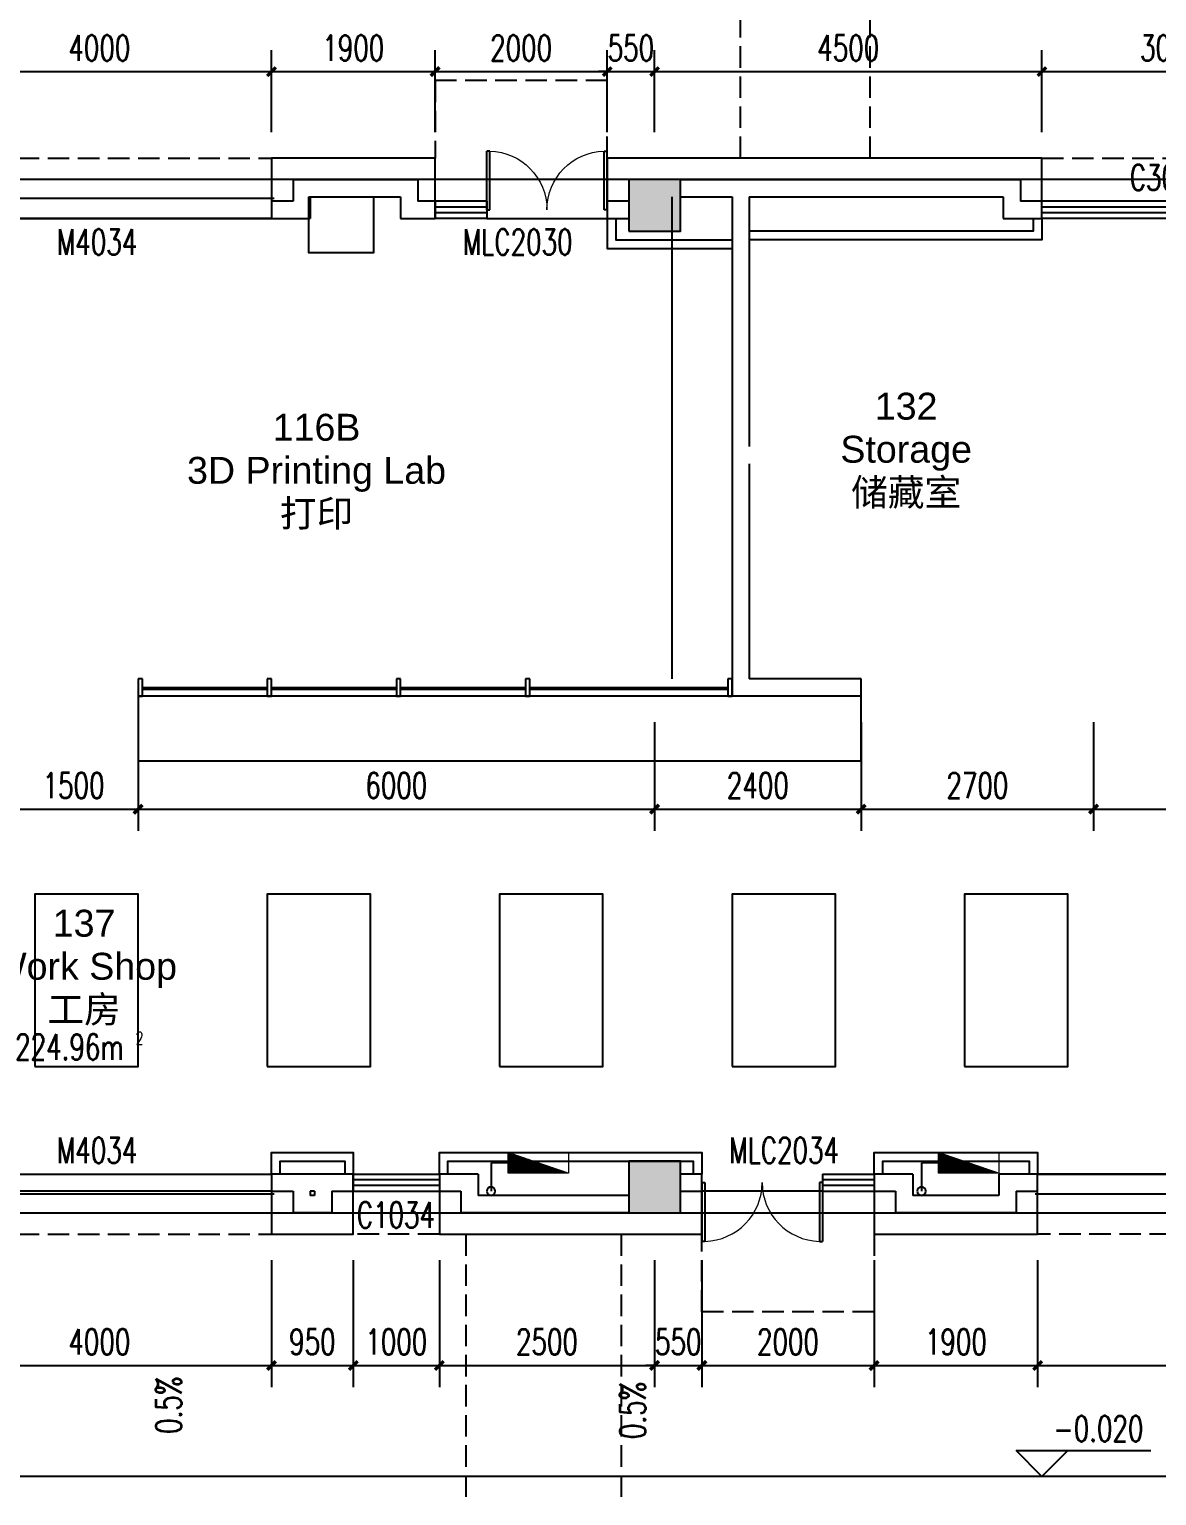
# Model space of a CAD drawing. Header units: inches. Extents: x -97096 to 280004, y -37912 to 97116.
# Drawn here: x 33236 to 46333, y 8714 to 25746 of the extents above; entities that cross this region are included whole.
import ezdxf
from ezdxf.enums import TextEntityAlignment as Align

# ---------------------------------------------------------------- set-up
doc = ezdxf.new("R2010")
doc.units = ezdxf.units.IN
doc.header["$LTSCALE"] = 1000
doc.header["$MEASUREMENT"] = 0
doc.linetypes.add('DASH', pattern=[0.35, 0.25, -0.1])
for name, color, linetype in [('3T_BAR', 7, 'Continuous'), ('A-DETL-NOTE', 1, 'Continuous'), ('an-furniture', 253, 'Continuous'), ('COLUMN', 2, 'Continuous'), ('CURTWALL', 4, 'Continuous'), ('DIM_ELEV', 3, 'Continuous'), ('DIM_SYMB', 3, 'Continuous'), ('PUB_DIM', 3, 'Continuous'), ('PUB_HATCH', 253, 'Continuous'), ('PUB_TEXT', 7, 'Continuous'), ('S-XP', 1, 'Continuous'), ('S-XP-LG', 32, 'Continuous'), ('SEE', 5, 'Continuous'), ('SLAB', 60, 'Continuous'), ('SPACE', 7, 'Continuous'), ('SURFACE', 6, 'Continuous'), ('SURFACE-INT', 62, 'Continuous'), ('WALL', 2, 'Continuous'), ('WINDOW', 4, 'Continuous'), ('WINDOW_TEXT', 7, 'Continuous')]:
    doc.layers.add(name, color=color, linetype=linetype)
doc.layers.add('S-XIAO', color=30, linetype='Continuous', lineweight=5)
doc.styles.add('510p-01$0$Arial_2', font='arial.ttf', dxfattribs={"height": 6.392964})
doc.styles.add('_TCH_DIM', font='SIMPLEX', dxfattribs={"bigfont": 'GBCBIG'})
doc.styles.add('_TCH_DIM_T3', font='SIMPLEX', dxfattribs={"width": 0.705882, "bigfont": 'GBCBIG'})
doc.styles.add('_TCH_SPACE', font='SIMPLEX', dxfattribs={"bigfont": 'GBCBIG'})
doc.styles.add('_TCH_WINDOW', font='SIMPLEX', dxfattribs={"bigfont": 'GBCBIG'})
doc.dimstyles.new('_TCH_ARCH&&100', dxfattribs={"dimtxt": 297.5, "dimasz": 100, "dimexe": 250, "dimexo": 300, "dimgap": 126.25, "dimtad": 1, "dimdec": 0, "dimzin": 0, "dimdsep": 46, "dimtxsty": '_TCH_DIM_T3', "dimblk": 'ARCHTICK', "dimcen": 0.09, "dimclrt": 7, "dimazin": 2, "dimtfac": 1, "dimtdec": 0, "dimtix": 1, "dimtmove": 2, "dimatfit": 3, "dimfxl": 1, "dimtolj": 1, "dimtzin": 0, "dimarcsym": 0})

# ---------------------------------------------------------------- blocks, each defined once
blk = doc.blocks.new('xiao2')
at = {"layer": 'S-XIAO', "linetype": 'Continuous'}
h = blk.add_hatch(dxfattribs=at)
h.set_pattern_fill('ANSI31', color=256, scale=10, angle=152.1447, style=0)
h.set_pattern_definition([(44.999815, (55471.2533, 434076.4532), (-0.8838806224, 0.8838863305), [])])
h.paths.add_polyline_path([(-345224, 932668), (-344524, 932668), (-344524, 932908)])
blk.add_lwpolyline([(-345224, 932668), (-344524, 932668), (-344524, 932908), (-345224, 932908)], close=True, dxfattribs=at)
at = {"layer": 'S-XP'}
for p, q in [((-344524, 932788), (-344324, 932788)), ((-344324, 932788), (-344324, 932458, -1000))]:
    blk.add_line(p, q, dxfattribs=at)
at = {"layer": 'S-XP-LG'}
blk.add_circle((-344324, 932458, -1000), 50, dxfattribs=at)
blk = doc.blocks.new('510p-01$0$material tag')
blk = doc.blocks.new('_ArchTick')
at = {"color": 0, "linetype": 'ByBlock', "const_width": 0.4}
blk.add_lwpolyline([(-0.5, -0.5), (0.5, 0.5)], dxfattribs=at)
blk = doc.blocks.new('*D183')
at = {"layer": 'Defpoints', "color": 0, "transparency": 16777216}
for p in [(33000, 18000), (34500, 18000), (34500, 16688)]:
    blk.add_point(p, dxfattribs=at)
at = {"layer": 'PUB_DIM', "color": 0, "lineweight": -2, "transparency": 16777216}
for p, q in [((33000, 17700), (33000, 16438)), ((34500, 17700), (34500, 16438)), ((33000, 16688), (34500, 16688))]:
    blk.add_line(p, q, dxfattribs=at)
at = {"layer": 'PUB_DIM', "color": 0, "lineweight": -2, "transparency": 16777216, "xscale": 100, "yscale": 100, "zscale": 100, "rotation": 180}
blk.add_blockref('_ArchTick', (33000, 16688), dxfattribs=at)
at = {"layer": 'PUB_DIM', "color": 0, "lineweight": -2, "transparency": 16777216, "xscale": 100, "yscale": 100, "zscale": 100}
blk.add_blockref('_ArchTick', (34500, 16688), dxfattribs=at)
at = {"layer": 'PUB_DIM', "color": 7, "transparency": 16777216, "insert": (33750, 16963), "char_height": 297.5, "attachment_point": 5, "style": '_TCH_DIM_T3'}
blk.add_mtext('\\A1;1500', dxfattribs=at)
blk = doc.blocks.new('*D184')
at = {"layer": 'Defpoints', "color": 0, "transparency": 16777216}
for p in [(34500, 18000), (40500, 18000), (40500, 16688)]:
    blk.add_point(p, dxfattribs=at)
at = {"layer": 'PUB_DIM', "color": 0, "lineweight": -2, "transparency": 16777216}
for p, q in [((34500, 17700), (34500, 16438)), ((40500, 17700), (40500, 16438)), ((34500, 16688), (40500, 16688))]:
    blk.add_line(p, q, dxfattribs=at)
at = {"layer": 'PUB_DIM', "color": 0, "lineweight": -2, "transparency": 16777216, "xscale": 100, "yscale": 100, "zscale": 100, "rotation": 180}
blk.add_blockref('_ArchTick', (34500, 16688), dxfattribs=at)
at = {"layer": 'PUB_DIM', "color": 0, "lineweight": -2, "transparency": 16777216, "xscale": 100, "yscale": 100, "zscale": 100}
blk.add_blockref('_ArchTick', (40500, 16688), dxfattribs=at)
at = {"layer": 'PUB_DIM', "color": 7, "transparency": 16777216, "insert": (37500, 16963), "char_height": 297.5, "attachment_point": 5, "style": '_TCH_DIM_T3'}
blk.add_mtext('\\A1;6000', dxfattribs=at)
blk = doc.blocks.new('*D185')
at = {"layer": 'Defpoints', "color": 0, "transparency": 16777216}
for p in [(40500, 18000), (42900, 18000), (42900, 16688)]:
    blk.add_point(p, dxfattribs=at)
at = {"layer": 'PUB_DIM', "color": 0, "lineweight": -2, "transparency": 16777216}
for p, q in [((40500, 17700), (40500, 16438)), ((42900, 17700), (42900, 16438)), ((40500, 16688), (42900, 16688))]:
    blk.add_line(p, q, dxfattribs=at)
at = {"layer": 'PUB_DIM', "color": 0, "lineweight": -2, "transparency": 16777216, "xscale": 100, "yscale": 100, "zscale": 100, "rotation": 180}
blk.add_blockref('_ArchTick', (40500, 16688), dxfattribs=at)
at = {"layer": 'PUB_DIM', "color": 0, "lineweight": -2, "transparency": 16777216, "xscale": 100, "yscale": 100, "zscale": 100}
blk.add_blockref('_ArchTick', (42900, 16688), dxfattribs=at)
at = {"layer": 'PUB_DIM', "color": 7, "transparency": 16777216, "insert": (41700, 16963), "char_height": 297.5, "attachment_point": 5, "style": '_TCH_DIM_T3'}
blk.add_mtext('\\A1;2400', dxfattribs=at)
blk = doc.blocks.new('*D186')
at = {"layer": 'Defpoints', "color": 0, "transparency": 16777216}
for p in [(42900, 18000), (45600, 18000), (45600, 16688)]:
    blk.add_point(p, dxfattribs=at)
at = {"layer": 'PUB_DIM', "color": 0, "lineweight": -2, "transparency": 16777216}
for p, q in [((42900, 17700), (42900, 16438)), ((45600, 17700), (45600, 16438)), ((42900, 16688), (45600, 16688))]:
    blk.add_line(p, q, dxfattribs=at)
at = {"layer": 'PUB_DIM', "color": 0, "lineweight": -2, "transparency": 16777216, "xscale": 100, "yscale": 100, "zscale": 100, "rotation": 180}
blk.add_blockref('_ArchTick', (42900, 16688), dxfattribs=at)
at = {"layer": 'PUB_DIM', "color": 0, "lineweight": -2, "transparency": 16777216, "xscale": 100, "yscale": 100, "zscale": 100}
blk.add_blockref('_ArchTick', (45600, 16688), dxfattribs=at)
at = {"layer": 'PUB_DIM', "color": 7, "transparency": 16777216, "insert": (44250, 16963), "char_height": 297.5, "attachment_point": 5, "style": '_TCH_DIM_T3'}
blk.add_mtext('\\A1;2700', dxfattribs=at)
blk = doc.blocks.new('*D187')
at = {"layer": 'Defpoints', "color": 0, "transparency": 16777216}
for p in [(45600, 18000), (48000, 18000), (48000, 16688)]:
    blk.add_point(p, dxfattribs=at)
at = {"layer": 'PUB_DIM', "color": 0, "lineweight": -2, "transparency": 16777216}
for p, q in [((45600, 17700), (45600, 16438)), ((48000, 17700), (48000, 16438)), ((45600, 16688), (48000, 16688))]:
    blk.add_line(p, q, dxfattribs=at)
at = {"layer": 'PUB_DIM', "color": 0, "lineweight": -2, "transparency": 16777216, "xscale": 100, "yscale": 100, "zscale": 100, "rotation": 180}
blk.add_blockref('_ArchTick', (45600, 16688), dxfattribs=at)
at = {"layer": 'PUB_DIM', "color": 0, "lineweight": -2, "transparency": 16777216, "xscale": 100, "yscale": 100, "zscale": 100}
blk.add_blockref('_ArchTick', (48000, 16688), dxfattribs=at)
at = {"layer": 'PUB_DIM', "color": 7, "transparency": 16777216, "insert": (46800, 16963), "char_height": 297.5, "attachment_point": 5, "style": '_TCH_DIM_T3'}
blk.add_mtext('\\A1;2400', dxfattribs=at)
blk = doc.blocks.new('*D295')
at = {"layer": 'Defpoints', "color": 0, "transparency": 16777216}
for p in [(48000, 25255), (45000, 24250), (48000, 24250)]:
    blk.add_point(p, dxfattribs=at)
at = {"layer": 'PUB_DIM', "color": 0, "lineweight": -2, "transparency": 16777216}
for p, q in [((45000, 24550), (45000, 25505)), ((48000, 24550), (48000, 25505)), ((45000, 25255), (48000, 25255))]:
    blk.add_line(p, q, dxfattribs=at)
at = {"layer": 'PUB_DIM', "color": 0, "lineweight": -2, "transparency": 16777216, "xscale": 100, "yscale": 100, "zscale": 100, "rotation": 180}
blk.add_blockref('_ArchTick', (45000, 25255), dxfattribs=at)
at = {"layer": 'PUB_DIM', "color": 0, "lineweight": -2, "transparency": 16777216, "xscale": 100, "yscale": 100, "zscale": 100}
blk.add_blockref('_ArchTick', (48000, 25255), dxfattribs=at)
at = {"layer": 'PUB_DIM', "color": 7, "transparency": 16777216, "insert": (46500, 25530), "char_height": 297.5, "attachment_point": 5, "style": '_TCH_DIM_T3'}
blk.add_mtext('\\A1;3000', dxfattribs=at)
blk = doc.blocks.new('*D296')
at = {"layer": 'Defpoints', "color": 0, "transparency": 16777216}
for p in [(45000, 25255), (40500, 24250), (45000, 24250)]:
    blk.add_point(p, dxfattribs=at)
at = {"layer": 'PUB_DIM', "color": 0, "lineweight": -2, "transparency": 16777216}
for p, q in [((40500, 24550), (40500, 25505)), ((45000, 24550), (45000, 25505)), ((40500, 25255), (45000, 25255))]:
    blk.add_line(p, q, dxfattribs=at)
at = {"layer": 'PUB_DIM', "color": 0, "lineweight": -2, "transparency": 16777216, "xscale": 100, "yscale": 100, "zscale": 100, "rotation": 180}
blk.add_blockref('_ArchTick', (40500, 25255), dxfattribs=at)
at = {"layer": 'PUB_DIM', "color": 0, "lineweight": -2, "transparency": 16777216, "xscale": 100, "yscale": 100, "zscale": 100}
blk.add_blockref('_ArchTick', (45000, 25255), dxfattribs=at)
at = {"layer": 'PUB_DIM', "color": 7, "transparency": 16777216, "insert": (42750, 25530), "char_height": 297.5, "attachment_point": 5, "style": '_TCH_DIM_T3'}
blk.add_mtext('\\A1;4500', dxfattribs=at)
blk = doc.blocks.new('*D297')
at = {"layer": 'Defpoints', "color": 0, "transparency": 16777216}
for p in [(40500, 25255), (39950, 24250), (40500, 24250)]:
    blk.add_point(p, dxfattribs=at)
at = {"layer": 'PUB_DIM', "color": 0, "lineweight": -2, "transparency": 16777216}
for p, q in [((39950, 24550), (39950, 25505)), ((40500, 24550), (40500, 25505)), ((39950, 25255), (39850, 25255)), ((39950, 25255), (40500, 25255)), ((40500, 25255), (40600, 25255))]:
    blk.add_line(p, q, dxfattribs=at)
at = {"layer": 'PUB_DIM', "color": 0, "lineweight": -2, "transparency": 16777216, "xscale": 100, "yscale": 100, "zscale": 100}
blk.add_blockref('_ArchTick', (39950, 25255), dxfattribs=at)
at = {"layer": 'PUB_DIM', "color": 0, "lineweight": -2, "transparency": 16777216, "xscale": 100, "yscale": 100, "zscale": 100, "rotation": 180}
blk.add_blockref('_ArchTick', (40500, 25255), dxfattribs=at)
at = {"layer": 'PUB_DIM', "color": 7, "transparency": 16777216, "insert": (40225, 25530), "char_height": 297.5, "attachment_point": 5, "style": '_TCH_DIM_T3'}
blk.add_mtext('\\A1;550', dxfattribs=at)
blk = doc.blocks.new('*D298')
at = {"layer": 'Defpoints', "color": 0, "transparency": 16777216}
for p in [(39950, 25255), (37950, 24250), (39950, 24250)]:
    blk.add_point(p, dxfattribs=at)
at = {"layer": 'PUB_DIM', "color": 0, "lineweight": -2, "transparency": 16777216}
for p, q in [((37950, 24550), (37950, 25505)), ((39950, 24550), (39950, 25505)), ((37950, 25255), (39950, 25255))]:
    blk.add_line(p, q, dxfattribs=at)
at = {"layer": 'PUB_DIM', "color": 0, "lineweight": -2, "transparency": 16777216, "xscale": 100, "yscale": 100, "zscale": 100, "rotation": 180}
blk.add_blockref('_ArchTick', (37950, 25255), dxfattribs=at)
at = {"layer": 'PUB_DIM', "color": 0, "lineweight": -2, "transparency": 16777216, "xscale": 100, "yscale": 100, "zscale": 100}
blk.add_blockref('_ArchTick', (39950, 25255), dxfattribs=at)
at = {"layer": 'PUB_DIM', "color": 7, "transparency": 16777216, "insert": (38950, 25530), "char_height": 297.5, "attachment_point": 5, "style": '_TCH_DIM_T3'}
blk.add_mtext('\\A1;2000', dxfattribs=at)
blk = doc.blocks.new('*D299')
at = {"layer": 'Defpoints', "color": 0, "transparency": 16777216}
for p in [(37950, 25255), (36050, 24250), (37950, 24250)]:
    blk.add_point(p, dxfattribs=at)
at = {"layer": 'PUB_DIM', "color": 0, "lineweight": -2, "transparency": 16777216}
for p, q in [((36050, 24550), (36050, 25505)), ((37950, 24550), (37950, 25505)), ((36050, 25255), (37950, 25255))]:
    blk.add_line(p, q, dxfattribs=at)
at = {"layer": 'PUB_DIM', "color": 0, "lineweight": -2, "transparency": 16777216, "xscale": 100, "yscale": 100, "zscale": 100, "rotation": 180}
blk.add_blockref('_ArchTick', (36050, 25255), dxfattribs=at)
at = {"layer": 'PUB_DIM', "color": 0, "lineweight": -2, "transparency": 16777216, "xscale": 100, "yscale": 100, "zscale": 100}
blk.add_blockref('_ArchTick', (37950, 25255), dxfattribs=at)
at = {"layer": 'PUB_DIM', "color": 7, "transparency": 16777216, "insert": (37000, 25530), "char_height": 297.5, "attachment_point": 5, "style": '_TCH_DIM_T3'}
blk.add_mtext('\\A1;1900', dxfattribs=at)
blk = doc.blocks.new('*D300')
at = {"layer": 'Defpoints', "color": 0, "transparency": 16777216}
for p in [(36050, 25255), (32050, 24250), (36050, 24250)]:
    blk.add_point(p, dxfattribs=at)
at = {"layer": 'PUB_DIM', "color": 0, "lineweight": -2, "transparency": 16777216}
for p, q in [((32050, 24550), (32050, 25505)), ((36050, 24550), (36050, 25505)), ((32050, 25255), (36050, 25255))]:
    blk.add_line(p, q, dxfattribs=at)
at = {"layer": 'PUB_DIM', "color": 0, "lineweight": -2, "transparency": 16777216, "xscale": 100, "yscale": 100, "zscale": 100, "rotation": 180}
blk.add_blockref('_ArchTick', (32050, 25255), dxfattribs=at)
at = {"layer": 'PUB_DIM', "color": 0, "lineweight": -2, "transparency": 16777216, "xscale": 100, "yscale": 100, "zscale": 100}
blk.add_blockref('_ArchTick', (36050, 25255), dxfattribs=at)
at = {"layer": 'PUB_DIM', "color": 7, "transparency": 16777216, "insert": (34050, 25530), "char_height": 297.5, "attachment_point": 5, "style": '_TCH_DIM_T3'}
blk.add_mtext('\\A1;4000', dxfattribs=at)
blk = doc.blocks.new('*D315')
at = {"layer": 'Defpoints', "color": 0, "transparency": 16777216}
for p in [(32050, 11750), (36050, 11750), (36050, 10226)]:
    blk.add_point(p, dxfattribs=at)
at = {"layer": 'PUB_DIM', "color": 0, "lineweight": -2, "transparency": 16777216}
for p, q in [((32050, 11450), (32050, 9976)), ((36050, 11450), (36050, 9976)), ((32050, 10226), (36050, 10226))]:
    blk.add_line(p, q, dxfattribs=at)
at = {"layer": 'PUB_DIM', "color": 0, "lineweight": -2, "transparency": 16777216, "xscale": 100, "yscale": 100, "zscale": 100, "rotation": 180}
blk.add_blockref('_ArchTick', (32050, 10226), dxfattribs=at)
at = {"layer": 'PUB_DIM', "color": 0, "lineweight": -2, "transparency": 16777216, "xscale": 100, "yscale": 100, "zscale": 100}
blk.add_blockref('_ArchTick', (36050, 10226), dxfattribs=at)
at = {"layer": 'PUB_DIM', "color": 7, "transparency": 16777216, "insert": (34050, 10501), "char_height": 297.5, "attachment_point": 5, "style": '_TCH_DIM_T3'}
blk.add_mtext('\\A1;4000', dxfattribs=at)
blk = doc.blocks.new('*D316')
at = {"layer": 'Defpoints', "color": 0, "transparency": 16777216}
for p in [(36050, 11750), (37000, 11750), (37000, 10226)]:
    blk.add_point(p, dxfattribs=at)
at = {"layer": 'PUB_DIM', "color": 0, "lineweight": -2, "transparency": 16777216}
for p, q in [((36050, 11450), (36050, 9976)), ((37000, 11450), (37000, 9976)), ((36050, 10226), (37000, 10226))]:
    blk.add_line(p, q, dxfattribs=at)
at = {"layer": 'PUB_DIM', "color": 0, "lineweight": -2, "transparency": 16777216, "xscale": 100, "yscale": 100, "zscale": 100, "rotation": 180}
blk.add_blockref('_ArchTick', (36050, 10226), dxfattribs=at)
at = {"layer": 'PUB_DIM', "color": 0, "lineweight": -2, "transparency": 16777216, "xscale": 100, "yscale": 100, "zscale": 100}
blk.add_blockref('_ArchTick', (37000, 10226), dxfattribs=at)
at = {"layer": 'PUB_DIM', "color": 7, "transparency": 16777216, "insert": (36525, 10501), "char_height": 297.5, "attachment_point": 5, "style": '_TCH_DIM_T3'}
blk.add_mtext('\\A1;950', dxfattribs=at)
blk = doc.blocks.new('*D317')
at = {"layer": 'Defpoints', "color": 0, "transparency": 16777216}
for p in [(37000, 11750), (38000, 11750), (38000, 10226)]:
    blk.add_point(p, dxfattribs=at)
at = {"layer": 'PUB_DIM', "color": 0, "lineweight": -2, "transparency": 16777216}
for p, q in [((37000, 11450), (37000, 9976)), ((38000, 11450), (38000, 9976)), ((37000, 10226), (38000, 10226))]:
    blk.add_line(p, q, dxfattribs=at)
at = {"layer": 'PUB_DIM', "color": 0, "lineweight": -2, "transparency": 16777216, "xscale": 100, "yscale": 100, "zscale": 100, "rotation": 180}
blk.add_blockref('_ArchTick', (37000, 10226), dxfattribs=at)
at = {"layer": 'PUB_DIM', "color": 0, "lineweight": -2, "transparency": 16777216, "xscale": 100, "yscale": 100, "zscale": 100}
blk.add_blockref('_ArchTick', (38000, 10226), dxfattribs=at)
at = {"layer": 'PUB_DIM', "color": 7, "transparency": 16777216, "insert": (37500, 10501), "char_height": 297.5, "attachment_point": 5, "style": '_TCH_DIM_T3'}
blk.add_mtext('\\A1;1000', dxfattribs=at)
blk = doc.blocks.new('*D318')
at = {"layer": 'Defpoints', "color": 0, "transparency": 16777216}
for p in [(38000, 11750), (40500, 11750), (40500, 10226)]:
    blk.add_point(p, dxfattribs=at)
at = {"layer": 'PUB_DIM', "color": 0, "lineweight": -2, "transparency": 16777216}
for p, q in [((38000, 11450), (38000, 9976)), ((40500, 11450), (40500, 9976)), ((38000, 10226), (40500, 10226))]:
    blk.add_line(p, q, dxfattribs=at)
at = {"layer": 'PUB_DIM', "color": 0, "lineweight": -2, "transparency": 16777216, "xscale": 100, "yscale": 100, "zscale": 100, "rotation": 180}
blk.add_blockref('_ArchTick', (38000, 10226), dxfattribs=at)
at = {"layer": 'PUB_DIM', "color": 0, "lineweight": -2, "transparency": 16777216, "xscale": 100, "yscale": 100, "zscale": 100}
blk.add_blockref('_ArchTick', (40500, 10226), dxfattribs=at)
at = {"layer": 'PUB_DIM', "color": 7, "transparency": 16777216, "insert": (39250, 10501), "char_height": 297.5, "attachment_point": 5, "style": '_TCH_DIM_T3'}
blk.add_mtext('\\A1;2500', dxfattribs=at)
blk = doc.blocks.new('*D319')
at = {"layer": 'Defpoints', "color": 0, "transparency": 16777216}
for p in [(40500, 11750), (41050, 11750), (41050, 10226)]:
    blk.add_point(p, dxfattribs=at)
at = {"layer": 'PUB_DIM', "color": 0, "lineweight": -2, "transparency": 16777216}
for p, q in [((40500, 11450), (40500, 9976)), ((41050, 11450), (41050, 9976)), ((40500, 10226), (40400, 10226)), ((40500, 10226), (41050, 10226)), ((41050, 10226), (41150, 10226))]:
    blk.add_line(p, q, dxfattribs=at)
at = {"layer": 'PUB_DIM', "color": 0, "lineweight": -2, "transparency": 16777216, "xscale": 100, "yscale": 100, "zscale": 100}
blk.add_blockref('_ArchTick', (40500, 10226), dxfattribs=at)
at = {"layer": 'PUB_DIM', "color": 0, "lineweight": -2, "transparency": 16777216, "xscale": 100, "yscale": 100, "zscale": 100, "rotation": 180}
blk.add_blockref('_ArchTick', (41050, 10226), dxfattribs=at)
at = {"layer": 'PUB_DIM', "color": 7, "transparency": 16777216, "insert": (40775, 10501), "char_height": 297.5, "attachment_point": 5, "style": '_TCH_DIM_T3'}
blk.add_mtext('\\A1;550', dxfattribs=at)
blk = doc.blocks.new('*D320')
at = {"layer": 'Defpoints', "color": 0, "transparency": 16777216}
for p in [(41050, 11750), (43050, 11750), (43050, 10226)]:
    blk.add_point(p, dxfattribs=at)
at = {"layer": 'PUB_DIM', "color": 0, "lineweight": -2, "transparency": 16777216}
for p, q in [((41050, 11450), (41050, 9976)), ((43050, 11450), (43050, 9976)), ((41050, 10226), (43050, 10226))]:
    blk.add_line(p, q, dxfattribs=at)
at = {"layer": 'PUB_DIM', "color": 0, "lineweight": -2, "transparency": 16777216, "xscale": 100, "yscale": 100, "zscale": 100, "rotation": 180}
blk.add_blockref('_ArchTick', (41050, 10226), dxfattribs=at)
at = {"layer": 'PUB_DIM', "color": 0, "lineweight": -2, "transparency": 16777216, "xscale": 100, "yscale": 100, "zscale": 100}
blk.add_blockref('_ArchTick', (43050, 10226), dxfattribs=at)
at = {"layer": 'PUB_DIM', "color": 7, "transparency": 16777216, "insert": (42050, 10501), "char_height": 297.5, "attachment_point": 5, "style": '_TCH_DIM_T3'}
blk.add_mtext('\\A1;2000', dxfattribs=at)
blk = doc.blocks.new('*D321')
at = {"layer": 'Defpoints', "color": 0, "transparency": 16777216}
for p in [(43050, 11750), (44950, 11750), (44950, 10226)]:
    blk.add_point(p, dxfattribs=at)
at = {"layer": 'PUB_DIM', "color": 0, "lineweight": -2, "transparency": 16777216}
for p, q in [((43050, 11450), (43050, 9976)), ((44950, 11450), (44950, 9976)), ((43050, 10226), (44950, 10226))]:
    blk.add_line(p, q, dxfattribs=at)
at = {"layer": 'PUB_DIM', "color": 0, "lineweight": -2, "transparency": 16777216, "xscale": 100, "yscale": 100, "zscale": 100, "rotation": 180}
blk.add_blockref('_ArchTick', (43050, 10226), dxfattribs=at)
at = {"layer": 'PUB_DIM', "color": 0, "lineweight": -2, "transparency": 16777216, "xscale": 100, "yscale": 100, "zscale": 100}
blk.add_blockref('_ArchTick', (44950, 10226), dxfattribs=at)
at = {"layer": 'PUB_DIM', "color": 7, "transparency": 16777216, "insert": (44000, 10501), "char_height": 297.5, "attachment_point": 5, "style": '_TCH_DIM_T3'}
blk.add_mtext('\\A1;1900', dxfattribs=at)
blk = doc.blocks.new('*D322')
at = {"layer": 'Defpoints', "color": 0, "transparency": 16777216}
for p in [(44950, 11750), (48950, 11750), (48950, 10226)]:
    blk.add_point(p, dxfattribs=at)
at = {"layer": 'PUB_DIM', "color": 0, "lineweight": -2, "transparency": 16777216}
for p, q in [((44950, 11450), (44950, 9976)), ((48950, 11450), (48950, 9976)), ((44950, 10226), (48950, 10226))]:
    blk.add_line(p, q, dxfattribs=at)
at = {"layer": 'PUB_DIM', "color": 0, "lineweight": -2, "transparency": 16777216, "xscale": 100, "yscale": 100, "zscale": 100, "rotation": 180}
blk.add_blockref('_ArchTick', (44950, 10226), dxfattribs=at)
at = {"layer": 'PUB_DIM', "color": 0, "lineweight": -2, "transparency": 16777216, "xscale": 100, "yscale": 100, "zscale": 100}
blk.add_blockref('_ArchTick', (48950, 10226), dxfattribs=at)
at = {"layer": 'PUB_DIM', "color": 7, "transparency": 16777216, "insert": (46950, 10501), "char_height": 297.5, "attachment_point": 5, "style": '_TCH_DIM_T3'}
blk.add_mtext('\\A1;4000', dxfattribs=at)
blk = doc.blocks.new('_FZH')
blk.add_lwpolyline([(-0.5, -0.5), (0.5, -0.5), (0.5, 0.5), (-0.5, 0.5)], close=True)
at = {"layer": 'PUB_HATCH'}
blk.add_solid([(-0.5, -0.5), (0.5, -0.5), (-0.5, 0.5), (0.5, 0.5)], dxfattribs=at)
blk = doc.blocks.new('$DorLib2D$00000136')
at = {"color": 0, "linetype": 'DASH'}
blk.add_line((0.5075, 0.6667), (-0.5075, 0.6667), dxfattribs=at)
at = {"color": 0, "linetype": 'Continuous'}
blk.add_line((-0.5, -0.5), (0.5, -0.5), dxfattribs=at)
blk = doc.blocks.new('$TCHSYS$WIN2D')
for p, q in [((-0.5, 0.5), (0.5, 0.5)), ((-0.5, 0.5), (-0.5, -0.5)), ((0.5, 0.5), (0.5, -0.5)), ((0.5, 0.1667), (-0.5, 0.1667)), ((0.5, -0.1667), (-0.5, -0.1667)), ((-0.5, -0.5), (0.5, -0.5))]:
    blk.add_line(p, q)
blk = doc.blocks.new('$DorLib2D$00000002')
for p, q in [((-0.5, 0), (-0.5, 0.4875)), ((-0.475, 0.4875), (-0.5, 0.4875)), ((-0.475, 0), (-0.475, 0.4875)), ((0.475, 0), (0.475, 0.4875)), ((0.475, 0.4875), (0.5, 0.4875)), ((0.5, 0), (0.5, 0.4875)), ((-0.5, 0), (-0.475, 0)), ((0.5, 0), (0.475, 0))]:
    blk.add_line(p, q)
at = {"lineweight": 13}
for centre, start, end in [((-0.4875, 0), 0, 88.53072), ((0.4875, 0), 91.46928, 180)]:
    blk.add_arc(centre, 0.4875, start, end, dxfattribs=at)

msp = doc.modelspace()

# ---------------------------------------------------------------- linework, layer by layer
at = {"layer": '3T_BAR'}
for p, q in [((34550, 18200), (34500, 18200)), ((34500, 18200), (34500, 18000)), ((34550, 18000), (34550, 18200)), ((36050, 18200), (36000, 18200)), ((36000, 18200), (36000, 18000)), ((36050, 18000), (36050, 18200)), ((37550, 18200), (37500, 18200)), ((37500, 18200), (37500, 18000)), ((37550, 18000), (37550, 18200)), ((39050, 18200), (39000, 18200)), ((39000, 18200), (39000, 18000)), ((39050, 18000), (39050, 18200)), ((41400, 18200), (41350, 18200)), ((41350, 18200), (41350, 18000)), ((41400, 18000), (41400, 18200)), ((34500, 18000), (34550, 18000)), ((36000, 18000), (36050, 18000)), ((37500, 18000), (37550, 18000)), ((39000, 18000), (39050, 18000)), ((41350, 18000), (41400, 18000))]:
    msp.add_line(p, q, dxfattribs=at)
at = {"layer": 'an-furniture'}
msp.add_line((40700, 23800), (40700, 18200), dxfattribs=at)
for points in [[(36484, 23800), (37234, 23800), (37234, 23150), (36484, 23150)], [(33300, 13700), (34500, 13700), (34500, 15700), (33300, 15700)], [(36000, 13700), (37200, 13700), (37200, 15700), (36000, 15700)], [(38700, 13700), (39900, 13700), (39900, 15700), (38700, 15700)], [(41400, 13700), (42600, 13700), (42600, 15700), (41400, 15700)], [(44100, 13700), (45300, 13700), (45300, 15700), (44100, 15700)]]:
    msp.add_lwpolyline(points, close=True, dxfattribs=at)
msp.add_lwpolyline([(41400, 18000), (34500, 18000), (34500, 17250), (42900, 17250), (42900, 18000), (41550, 18000)], dxfattribs=at)
at = {"layer": 'CURTWALL'}
for p, q in [((34550, 18100), (36000, 18100)), ((34550, 18080), (36000, 18080)), ((36050, 18100), (37500, 18100)), ((36050, 18080), (37500, 18080)), ((37550, 18100), (39000, 18100)), ((37550, 18080), (39000, 18080)), ((39050, 18100), (41350, 18100)), ((39050, 18080), (41350, 18080))]:
    msp.add_line(p, q, dxfattribs=at)
at = {"layer": 'DIM_ELEV'}
for p, q in [((45000, 8938), (44700, 9238)), ((44700, 9238), (46265, 9238)), ((45000, 8938), (45300, 9238))]:
    msp.add_line(p, q, dxfattribs=at)
at = {"layer": 'DIM_SYMB'}
msp.add_line((16750, 8939.9), (55500, 8939.9), dxfattribs=at)
for points in [[(35109, 25457.7, 0, 0, 0), (35109, 26700, 80, 0, 0), (35109, 27000, 0, 0, 0)], [(44103.4, 25457.7, 0, 0, 0), (44103.4, 26700, 80, 0, 0), (44103.4, 27000, 0, 0, 0)], [(35109, 10542.3, 0, 0, 0), (35109, 9300, 80, 0, 0), (35109, 9000, 0, 0, 0)], [(40500, 10482.2, 0, 0, 0), (40500, 9239.9, 80, 0, 0), (40500, 8939.9, 0, 0, 0)], [(35109, 7457.7, 0, 0, 0), (35109, 8700, 80, 0, 0), (35109, 9000, 0, 0, 0)], [(40500, 7397.6, 0, 0, 0), (40500, 8639.9, 80, 0, 0), (40500, 8939.9, 0, 0, 0)]]:
    msp.add_lwpolyline(points, format="xyseb", dxfattribs=at)
at = {"layer": 'SEE', "linetype": 'DASH'}
for p, q in [((32050, 24250), (36050, 24250)), ((45000, 24250), (48000, 24250)), ((32050, 11750), (36050, 11750)), ((38000, 11750), (37000, 11750)), ((48950, 11750), (44950, 11750))]:
    msp.add_line(p, q, dxfattribs=at)
msp.add_lwpolyline([(41500, 29750), (43000, 29750), (43000, 24250), (41500, 24250)], close=True, dxfattribs=at)
for points in [[(39950, 24250), (39950, 25150), (37950, 25150), (37950, 24250)], [(38311.2, 6250), (38311.2, 11750), (40111.2, 11750), (40111.2, 7670), (51450, 7670), (51450, 4130), (45200, 4130), (45200, 6310), (40111.2, 6310), (40111.2, 6250)], [(43050, 11750), (43050, 10850), (41050, 10850), (41050, 11750)]]:
    msp.add_lwpolyline(points, dxfattribs=at)
at = {"layer": 'SLAB'}
msp.add_lwpolyline([(-6722.7, -1500), (6722.7, -1500), (7030.7, 40), (9380, 40), (9380, -6000), (41200, -6000), (41200, 6000), (16750, 6000), (16750, 12000), (56200, 12000), (56200, 24000), (16750, 24000), (16750, 30000)], dxfattribs=at)
at = {"layer": 'SURFACE'}
for points in [[(37950, 23750), (37950, 24250), (36050, 24250), (36050, 23750)], [(45000, 23750), (45000, 24250), (39950, 24250), (39950, 23750)], [(36050, 12450), (36050, 11750), (37000, 11750), (37000, 12450)], [(38000, 12250), (38000, 11750), (41050, 11750), (41050, 12250)], [(43050, 12250), (43050, 11750), (44950, 11750), (44950, 12250)]]:
    msp.add_lwpolyline(points, dxfattribs=at)
at = {"layer": 'SURFACE-INT'}
for points in [[(39950, 23550), (39950, 23200), (41400, 23200)], [(40050, 23550), (40050, 23300), (41400, 23300)], [(45000, 23550), (45000, 23300), (41600, 23300)], [(44900, 23550), (44900, 23400), (41600, 23400)], [(36050, 12450), (36050, 12700), (37000, 12700), (37000, 12450)], [(38000, 12450), (38000, 12700), (41050, 12700), (41050, 12450)], [(43050, 12450), (43050, 12700), (44950, 12700), (44950, 12450)], [(36150, 12450), (36150, 12600), (36900, 12600), (36900, 12450)], [(38100, 12450), (38100, 12600), (40950, 12600), (40950, 12450)], [(43150, 12450), (43150, 12600), (44850, 12600), (44850, 12450)]]:
    msp.add_lwpolyline(points, dxfattribs=at)
at = {"layer": 'WALL'}
for p, q in [((36300, 24000), (36300, 23750)), ((36300, 24000), (37750, 24000)), ((37750, 24000), (37750, 23750)), ((40800, 24000), (41500, 24000)), ((41500, 24000), (44750, 24000)), ((44750, 24000), (44750, 23750)), ((36300, 23750), (36050, 23750)), ((36050, 23750), (36050, 23550)), ((36500, 23800), (36500, 23550)), ((36500, 23800), (37550, 23800)), ((37550, 23800), (37550, 23550)), ((37950, 23750), (37750, 23750)), ((37950, 23550), (37950, 23750)), ((40200, 23750), (39950, 23750)), ((39950, 23750), (39950, 23550)), ((40800, 23800), (41400, 23800)), ((41400, 23800), (41400, 20700)), ((41600, 23800), (41600, 20900)), ((41600, 23800), (44550, 23800)), ((44550, 23800), (44550, 23550)), ((45000, 23750), (44750, 23750)), ((45000, 23550), (45000, 23750)), ((36050, 23550), (36500, 23550)), ((37550, 23550), (37950, 23550)), ((39950, 23550), (40200, 23550)), ((44550, 23550), (45000, 23550)), ((41400, 20700), (41400, 18000)), ((41600, 20700), (41600, 18200)), ((42900, 18200), (41600, 18200)), ((42900, 18000), (42900, 18200)), ((42900, 18000), (41400, 18000)), ((36400, 12450), (36050, 12450)), ((36050, 12450), (36050, 12250)), ((36650, 12450), (36400, 12450)), ((37000, 12450), (36650, 12450)), ((37000, 12250), (37000, 12450)), ((38450, 12450), (38000, 12450)), ((38000, 12450), (38000, 12250)), ((38450, 12450), (38450, 12200)), ((41050, 12450), (40800, 12450)), ((41050, 12250), (41050, 12450)), ((43500, 12450), (43050, 12450)), ((43050, 12450), (43050, 12250)), ((43500, 12450), (43500, 12200)), ((44950, 12450), (44500, 12450)), ((44500, 12450), (44500, 12200)), ((44950, 12250), (44950, 12450)), ((36050, 12250), (36300, 12250)), ((36300, 12250), (36300, 12000)), ((36500, 12250), (36500, 12200)), ((36550, 12250), (36500, 12250)), ((36550, 12200), (36500, 12200)), ((36550, 12250), (36550, 12200)), ((36750, 12250), (36750, 12000)), ((36750, 12250), (37000, 12250)), ((38000, 12250), (38250, 12250)), ((38250, 12250), (38250, 12000)), ((40200, 12200), (38450, 12200)), ((40800, 12250), (41050, 12250)), ((43050, 12250), (43300, 12250)), ((43300, 12250), (43300, 12000)), ((44500, 12200), (43500, 12200)), ((44700, 12250), (44950, 12250)), ((44700, 12250), (44700, 12000)), ((36750, 12000), (36300, 12000)), ((40200, 12000), (38250, 12000)), ((44700, 12000), (43300, 12000))]:
    msp.add_line(p, q, dxfattribs=at)
at = {"layer": 'WINDOW'}
for p, q in [((32050, 23550), (36050, 23550)), ((38550, 23550), (39950, 23550)), ((48950, 12450), (44950, 12450)), ((36050, 12250), (32050, 12250)), ((42450, 12250), (41050, 12250))]:
    msp.add_line(p, q, dxfattribs=at)

# ---------------------------------------------------------------- block references
at = {"xscale": -1, "rotation": 359.9998149932536}
for p in [(-305727.1, -920207.1), (-300727.1, -920207.1)]:
    msp.add_blockref('xiao2', p, dxfattribs=at)
at = {"layer": 'A-DETL-NOTE'}
ref = msp.add_blockref('510p-01$0$material tag', (-136956.9, -54463.5), dxfattribs=dict(at, xscale=3.125, yscale=3.125, zscale=3.125))
ref.add_attrib('ROOM_TAG', '132', dxfattribs={"layer": '0', "height": 312.5, "style": '510p-01$0$Arial_2'}).set_placement((43422.7, 21368.7), align=Align.MIDDLE_CENTER)
ref.add_attrib('NAME_ENG', 'Storage', dxfattribs={"layer": '0', "height": 312.5, "style": '510p-01$0$Arial_2'}).set_placement((43422.7, 20868.7), align=Align.MIDDLE_CENTER)
ref.add_attrib('NAME_CN', '储藏室', dxfattribs={"layer": '0', "height": 312.5, "style": '510p-01$0$Arial_2'}).set_placement((43422.7, 20368.7), align=Align.MIDDLE_CENTER)
ref = msp.add_blockref('510p-01$0$material tag', (-143806.5, -54708.5), dxfattribs=dict(at, xscale=3.125, yscale=3.125, zscale=3.125))
ref.add_attrib('ROOM_TAG', '116B', dxfattribs={"layer": '0', "height": 312.5, "style": '510p-01$0$Arial_2'}).set_placement((36573.2, 21123.7), align=Align.MIDDLE_CENTER)
ref.add_attrib('NAME_ENG', '3D Printing Lab', dxfattribs={"layer": '0', "height": 312.5, "style": '510p-01$0$Arial_2'}).set_placement((36573.2, 20623.7), align=Align.MIDDLE_CENTER)
ref.add_attrib('NAME_CN', '打印', dxfattribs={"layer": '0', "height": 312.5, "style": '510p-01$0$Arial_2'}).set_placement((36573.2, 20123.7), align=Align.MIDDLE_CENTER)
ref = msp.add_blockref('510p-01$0$material tag', (-146507.1, -60469), dxfattribs=dict(at, xscale=3.125, yscale=3.125, zscale=3.125))
ref.add_attrib('ROOM_TAG', '137', dxfattribs={"layer": '0', "height": 312.5, "style": '510p-01$0$Arial_2'}).set_placement((33872.6, 15363.1), align=Align.MIDDLE_CENTER)
ref.add_attrib('NAME_ENG', 'Work Shop', dxfattribs={"layer": '0', "height": 312.5, "style": '510p-01$0$Arial_2'}).set_placement((33872.6, 14863.1), align=Align.MIDDLE_CENTER)
ref.add_attrib('NAME_CN', '工房', dxfattribs={"layer": '0', "height": 312.5, "style": '510p-01$0$Arial_2'}).set_placement((33872.6, 14363.1), align=Align.MIDDLE_CENTER)
at = {"layer": 'COLUMN', "xscale": 600, "yscale": 600, "zscale": 600}
for p in [(40500, 23700), (40500, 12300)]:
    msp.add_blockref('_FZH', p, dxfattribs=at)
at = {"layer": 'WINDOW'}
for name, p, xscale, yscale, zscale in [('$DorLib2D$00000002', (39250, 23650), -1400, 1400, -1400), ('$TCHSYS$WIN2D', (38250, 23650), -600, 200, -600)]:
    msp.add_blockref(name, p, dxfattribs=dict(at, xscale=xscale, yscale=yscale, zscale=zscale))
ref = msp.add_blockref('$TCHSYS$WIN2D', (46500, 23650), dxfattribs=dict(at, xscale=-3000, yscale=-200, zscale=-3000))
ref.add_attrib('A', 'C3034', (46020, 23876.2), dxfattribs={"layer": 'WINDOW_TEXT', "height": 297.5, "style": '_TCH_WINDOW', "width": 0.705882})
ref = msp.add_blockref('$DorLib2D$00000136', (34050, 23650), dxfattribs=dict(at, xscale=-4000, yscale=200, zscale=-4000, rotation=359.9999999999999))
ref.add_attrib('A', 'M4034', (33555, 23126.2), dxfattribs={"layer": 'WINDOW_TEXT', "height": 297.5, "style": '_TCH_WINDOW', "width": 0.705882})
ref = msp.add_blockref('$DorLib2D$00000136', (34050, 12350), dxfattribs=dict(at, xscale=-4000, yscale=200, zscale=-4000, rotation=180))
ref.add_attrib('A', 'M4034', (33555, 12576.2), dxfattribs={"layer": 'WINDOW_TEXT', "height": 297.5, "style": '_TCH_WINDOW', "width": 0.705882})
ref = msp.add_blockref('$DorLib2D$00000136', (46950, 12350), dxfattribs=dict(at, xscale=-4000, yscale=200, zscale=-4000, rotation=180))
ref.add_attrib('A', 'M4034', (46455, 12576.2), dxfattribs={"layer": 'WINDOW_TEXT', "height": 297.5, "style": '_TCH_WINDOW', "width": 0.705882})
ref = msp.add_blockref('$TCHSYS$WIN2D', (37500, 12350), dxfattribs=dict(at, xscale=-1000, yscale=-200, zscale=-1000, rotation=180))
ref.add_attrib('A', 'C1034', (37040, 11826.2), dxfattribs={"layer": 'WINDOW_TEXT', "height": 297.5, "style": '_TCH_WINDOW', "width": 0.705882})
at = {"layer": 'WINDOW', "rotation": 180}
for name, p, xscale, yscale, zscale in [('$TCHSYS$WIN2D', (42750, 12350), -600, -200, -600), ('$DorLib2D$00000002', (41750, 12350), 1400, 1400, 1400)]:
    msp.add_blockref(name, p, dxfattribs=dict(at, xscale=xscale, yscale=yscale, zscale=zscale))

# ---------------------------------------------------------------- texts
at = {"layer": 'PUB_TEXT', "style": '_TCH_DIM', "width": 0.705882}
for p in [(35004, 9431.2), (40395, 9371.1)]:
    msp.add_text('0.5%', height=297.5, rotation=90, dxfattribs=at).set_placement(p)
msp.add_text('-0.020', height=297.5, dxfattribs=at).set_placement((45135, 9343))
at = {"layer": 'SPACE', "style": '_TCH_SPACE', "width": 0.705882}
for s, height, p in [('224.96m', 297.5, (33072, 13777.8)), ('2', 148.8, (34472, 13952.8))]:
    msp.add_text(s, height=height, dxfattribs=at).set_placement(p)
at = {"layer": 'WINDOW_TEXT', "style": '_TCH_WINDOW', "width": 0.705882}
for s, p in [('MLC2030', (38270, 23126.2)), ('MLC2034', (41365, 12576.2))]:
    msp.add_text(s, height=297.5, dxfattribs=at).set_placement(p)

# ---------------------------------------------------------------- dimensions: what is measured, and where the dimension line sits
at = {"layer": 'PUB_DIM'}
for p1, p2, distance, picture, middle in [((32050, 24250), (36050, 24250), 1005, '*D300', (34050, 25530)), ((36050, 24250), (37950, 24250), 1005, '*D299', (37000, 25530)), ((37950, 24250), (39950, 24250), 1005, '*D298', (38950, 25530)), ((39950, 24250), (40500, 24250), 1005, '*D297', (40225, 25530)), ((40500, 24250), (45000, 24250), 1005, '*D296', (42750, 25530)), ((45000, 24250), (48000, 24250), 1005, '*D295', (46500, 25530)), ((33000, 18000), (34500, 18000), -1312.3, '*D183', (33750, 16962.7)), ((34500, 18000), (40500, 18000), -1312.3, '*D184', (37500, 16962.7)), ((40500, 18000), (42900, 18000), -1312.3, '*D185', (41700, 16962.7)), ((42900, 18000), (45600, 18000), -1312.3, '*D186', (44250, 16962.7)), ((45600, 18000), (48000, 18000), -1312.3, '*D187', (46800, 16962.7)), ((32050, 11750), (36050, 11750), -1523.6, '*D315', (34050, 10501.4)), ((36050, 11750), (37000, 11750), -1523.6, '*D316', (36525, 10501.4)), ((37000, 11750), (38000, 11750), -1523.6, '*D317', (37500, 10501.4)), ((38000, 11750), (40500, 11750), -1523.6, '*D318', (39250, 10501.4)), ((40500, 11750), (41050, 11750), -1523.6, '*D319', (40775, 10501.4)), ((41050, 11750), (43050, 11750), -1523.6, '*D320', (42050, 10501.4)), ((43050, 11750), (44950, 11750), -1523.6, '*D321', (44000, 10501.4)), ((44950, 11750), (48950, 11750), -1523.6, '*D322', (46950, 10501.4))]:
    dim = msp.add_aligned_dim(p1=p1, p2=p2, distance=distance, dimstyle='_TCH_ARCH&&100', dxfattribs=at)
    dim.commit()
    dim.dimension.update_dxf_attribs({"geometry": picture, "text_midpoint": middle})

doc.saveas('drawing.dxf')
